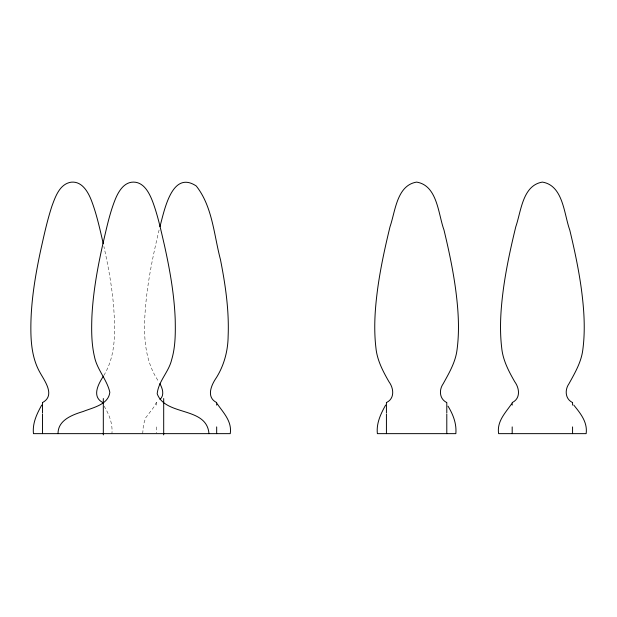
<?xml version="1.0" encoding="UTF-8"?>
<svg xmlns="http://www.w3.org/2000/svg" width="617" height="617" viewBox="0 0 617 617"><rect width="100%" height="100%" fill="white"/><g stroke="black" fill="none" stroke-linecap="round" stroke-linejoin="round"><path stroke-width="0.46" stroke-dasharray="3.08 2.31" d="M142.72 433.643L143.391 425.036L145.612 417.894L153.795 407.189L156.302 402.6L158.291 401.05M159.101 229.994C153.186 254.659 147.995 279.578 145.705 304.867C143.345 331.005 143.229 359.295 158.854 381.769M103.849 375.421C116.32 355.037 115.171 330.242 113.698 307.32C112.009 286.828 108.33 266.559 103.903 246.499M104.111 406.163C109.194 414.447 112.811 423.686 111.939 433.643M156.302 402.6L156.302 405.107M156.302 426.902L156.302 432.995"/><path stroke-width="0.93" d="M58.037 433.643C57.875 420.154 72.351 414.786 83.071 411.524C92.774 407.621 108.484 404.706 109.826 392.258C106.98 379.578 97.046 369.622 94.47 356.711C91.432 343.762 91.424 330.326 91.887 317.099C93.082 291.88 97.671 266.968 103.224 242.381C106.679 227.827 109.718 213.066 115.348 199.152C118.533 191.44 124.002 182.061 133.503 182.1C143.938 182.169 149.291 192.99 152.569 201.389C157.798 215.333 160.86 229.956 164.245 244.425C169.744 269.135 174.256 294.186 175.213 319.529C175.483 332.987 175.521 346.754 171.642 359.765C168.803 371.912 158.376 381.291 157.188 393.777C165.503 416.467 206.749 406.202 208.962 433.643M159.919 226.663C164.245 211.307 171.696 169.667 196.252 185.987C212.557 206.649 213.891 234.784 220.439 259.518C225.421 284.753 229.208 310.459 228.136 336.25C227.958 350.818 224.125 365.225 216.405 377.635C211.338 384.908 205.916 397.109 216.536 402.508M41.732 405.053C36.858 413.853 32.339 423.169 33.457 433.643L230.257 433.643C232.139 421.419 223.477 412.85 217.223 403.834M385.64 405.053C380.766 413.853 376.247 423.169 377.365 433.643L455.847 433.643C456.719 423.686 453.102 414.447 448.019 406.163M511.64 403.834C505.385 412.85 496.731 421.419 498.613 433.643L586.15 433.643C587.731 422.09 580.389 413.305 573.748 405.053M103.44 376.162C98.396 383.82 91.424 396.592 102.754 402.508M160.004 399.454C164.677 395.219 162.564 388.409 159.88 383.705M42.65 402.508C55.306 395.497 45.134 381.676 40.313 373.108C32.562 359.827 30.896 344.247 30.858 329.162C30.734 302.731 35.092 276.509 40.575 250.726C43.907 235.794 47.139 220.786 51.89 206.225C55.368 196.769 59.648 183.951 71.125 182.185C82.262 180.974 88.47 192.543 91.763 201.389C96.915 215.117 99.954 229.501 103.286 243.746M386.558 402.508C394.98 398.381 393.723 388.193 388.98 381.769C382.902 371.203 377.056 360.058 375.907 347.71C373.57 327.758 375.09 307.575 377.797 287.738C380.681 267.161 385.116 246.839 390.037 226.663C395.389 211.269 396.777 185.355 416.606 182.1C437.53 185.462 438.193 214.13 443.993 229.994C448.574 249.075 452.701 268.295 455.415 287.738C458.223 308.384 459.796 329.432 456.989 350.163C455.385 362.372 449.06 373.115 443.214 383.705C438.872 389.821 439.319 398.875 446.662 402.508M512.334 402.508C520.756 398.381 519.491 388.193 514.755 381.769C508.678 371.203 502.832 360.058 501.683 347.71C499.338 327.758 500.865 307.575 503.572 287.738C506.449 267.161 510.891 246.839 515.812 226.663C521.164 211.269 522.553 185.355 542.382 182.1C563.298 185.462 563.969 214.13 569.761 229.994C574.35 249.075 578.468 268.295 581.191 287.738C583.998 308.384 585.564 329.432 582.764 350.163C581.16 362.372 574.828 373.115 568.99 383.705C564.648 389.821 565.095 398.875 572.429 402.508M572.568 402.6L572.568 405.107M572.568 426.902L572.568 433.643M512.195 402.6L512.195 405.107M512.195 426.902L512.195 433.643M446.793 402.6L446.793 412.858M446.793 413.984L446.793 433.643M386.427 402.6L386.427 412.858M386.427 413.984L386.427 433.643M216.675 402.6L216.675 405.107M216.675 426.902L216.675 433.643M163.69 398.513L163.69 434.9M103.317 398.513L103.317 434.9M102.885 402.6L102.885 403.317M42.519 402.6L42.519 412.858M42.519 413.984L42.519 433.643"/></g></svg>
